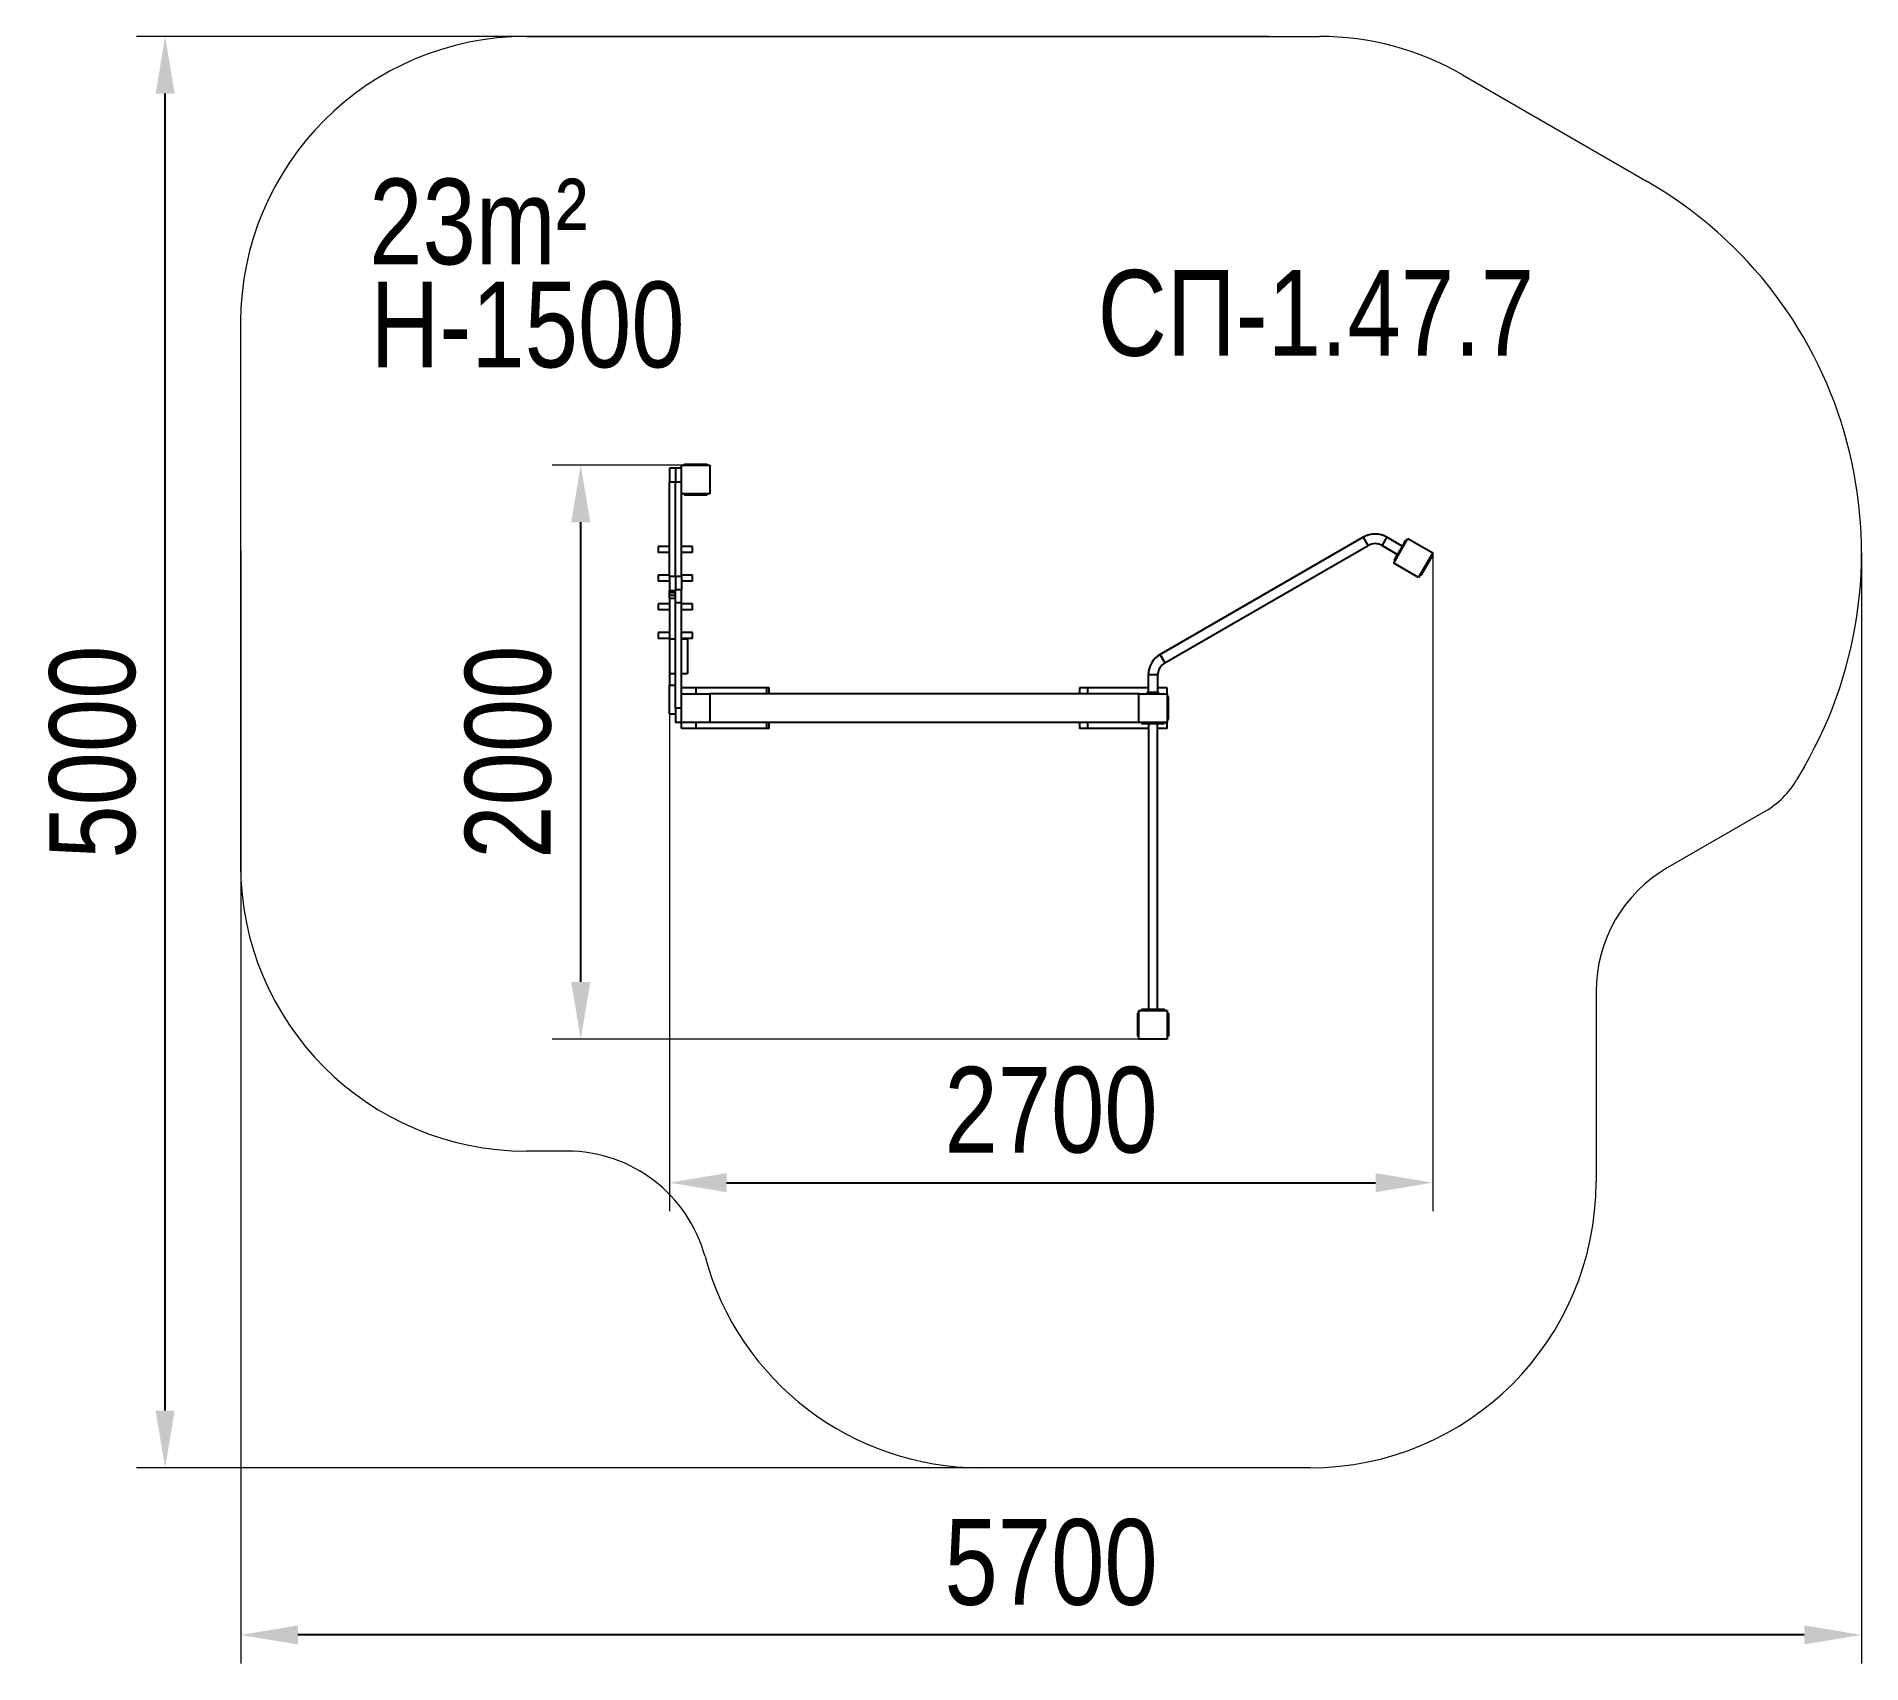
# Model space of a CAD drawing. Header units: millimetres. Extents: x -3076 to 3309, y -2896 to 2797.
import ezdxf

# ---------------------------------------------------------------- set-up
doc = ezdxf.new("R2010")
doc.units = ezdxf.units.MM
for name, color, linetype in [('DIKOM_АРТИКУЛ', 7, 'Continuous'), ('DIKOM_ЗОНА', 80, 'Continuous'), ('DIKOM_ОБЪЕКТ', 7, 'Continuous'), ('DIKOM_РАЗМЕР_ЗОНА', 7, 'Continuous'), ('DIKOM_РАЗМЕР_ОБЪЕКТА', 7, 'Continuous')]:
    doc.layers.add(name, color=color, linetype=linetype)
doc.styles.add('style1', font='arial.ttf', dxfattribs={"width": 0.8})
doc.dimstyles.new('1-50', dxfattribs={"dimtxt": 300, "dimasz": 200, "dimexe": 100, "dimexo": 0, "dimgap": 100, "dimtad": 1, "dimdec": 0, "dimtxsty": 'style1', "dimcen": 0, "dimclrd": 7, "dimclre": 7, "dimadec": 1, "dimazin": 2, "dimtfac": 1, "dimtdec": 0, "dimtmove": 0, "dimatfit": 3, "dimfxl": 0, "dimlwd": 25, "dimlwe": 18, "dimarcsym": 0})

# ---------------------------------------------------------------- blocks, each defined once
blk = doc.blocks.new('*D0')
at = {"layer": 'Defpoints', "color": 0, "transparency": 16777216}
for p in [(1809, 991.3), (-861.5, 548.1), (1809, -1213.1)]:
    blk.add_point(p, dxfattribs=at)
at = {"layer": 'DIKOM_РАЗМЕР_ОБЪЕКТА', "color": 7, "lineweight": 18, "transparency": 16777216}
for p, q in [((1809, 991.3), (1809, -1313.1)), ((-861.5, 548.1), (-861.5, -1313.1))]:
    blk.add_line(p, q, dxfattribs=at)
at = {"layer": 'DIKOM_РАЗМЕР_ОБЪЕКТА', "color": 7, "lineweight": 25, "transparency": 16777216}
blk.add_line((-661.5, -1213.1), (1609, -1213.1), dxfattribs=at)
at = {"layer": 'DIKOM_РАЗМЕР_ОБЪЕКТА', "color": 7, "transparency": 16777216}
for points in [[(-661.5, -1179.8), (-661.5, -1246.4), (-861.5, -1213.1)], [(1609, -1179.8), (1609, -1246.4), (1809, -1213.1)]]:
    blk.add_solid(points, dxfattribs=at)
at = {"layer": 'DIKOM_РАЗМЕР_ОБЪЕКТА', "color": 0, "transparency": 16777216, "insert": (473.7, -959.9), "char_height": 300, "attachment_point": 5, "style": 'style1'}
blk.add_mtext('2700', dxfattribs=at)
blk = doc.blocks.new('*D1')
at = {"layer": 'Defpoints', "color": 0, "transparency": 16777216}
for p in [(-1171.6, 1297.5), (-719.5, 1297.5), (830.5, -710.5)]:
    blk.add_point(p, dxfattribs=at)
at = {"layer": 'DIKOM_РАЗМЕР_ОБЪЕКТА', "color": 7, "lineweight": 18, "transparency": 16777216}
for p, q in [((-719.5, 1297.5), (-1271.6, 1297.5)), ((830.5, -710.5), (-1271.6, -710.5))]:
    blk.add_line(p, q, dxfattribs=at)
at = {"layer": 'DIKOM_РАЗМЕР_ОБЪЕКТА', "color": 7, "lineweight": 25, "transparency": 16777216}
blk.add_line((-1171.6, -510.5), (-1171.6, 1097.5), dxfattribs=at)
at = {"layer": 'DIKOM_РАЗМЕР_ОБЪЕКТА', "color": 7, "transparency": 16777216}
for points in [[(-1204.9, 1097.5), (-1138.2, 1097.5), (-1171.6, 1297.5)], [(-1204.9, -510.5), (-1138.2, -510.5), (-1171.6, -710.5)]]:
    blk.add_solid(points, dxfattribs=at)
at = {"layer": 'DIKOM_РАЗМЕР_ОБЪЕКТА', "color": 0, "transparency": 16777216, "insert": (-1424.7, 293.5), "char_height": 300, "attachment_point": 5, "rotation": 90, "style": 'style1'}
blk.add_mtext('2000', dxfattribs=at)
blk = doc.blocks.new('*D2')
at = {"layer": 'Defpoints', "color": 0, "transparency": 16777216}
for p in [(-2625.6, 2797.5), (1235.6, 2797.5), (1114.9, -2210.5)]:
    blk.add_point(p, dxfattribs=at)
at = {"layer": 'DIKOM_РАЗМЕР_ЗОНА', "color": 7, "lineweight": 18, "transparency": 16777216}
for p, q in [((1235.6, 2797.5), (-2725.6, 2797.5)), ((1114.9, -2210.5), (-2725.6, -2210.5))]:
    blk.add_line(p, q, dxfattribs=at)
at = {"layer": 'DIKOM_РАЗМЕР_ЗОНА', "color": 7, "lineweight": 25, "transparency": 16777216}
blk.add_line((-2625.6, -2010.5), (-2625.6, 2597.5), dxfattribs=at)
at = {"layer": 'DIKOM_РАЗМЕР_ЗОНА', "color": 7, "transparency": 16777216}
for points in [[(-2658.9, 2597.5), (-2592.2, 2597.5), (-2625.6, 2797.5)], [(-2658.9, -2010.5), (-2592.2, -2010.5), (-2625.6, -2210.5)]]:
    blk.add_solid(points, dxfattribs=at)
at = {"layer": 'DIKOM_РАЗМЕР_ЗОНА', "color": 0, "transparency": 16777216, "insert": (-2878.7, 293.5), "char_height": 300, "attachment_point": 5, "rotation": 90, "style": 'style1'}
blk.add_mtext('5000', dxfattribs=at)
blk = doc.blocks.new('*D3')
at = {"layer": 'Defpoints', "color": 0, "transparency": 16777216}
for p in [(-2361.3, 999.9), (3309, 991.3), (-2361.3, -2795.6)]:
    blk.add_point(p, dxfattribs=at)
at = {"layer": 'DIKOM_РАЗМЕР_ЗОНА', "color": 7, "lineweight": 18, "transparency": 16777216}
for p, q in [((-2361.3, 999.9), (-2361.3, -2895.6)), ((3309, 991.3), (3309, -2895.6))]:
    blk.add_line(p, q, dxfattribs=at)
at = {"layer": 'DIKOM_РАЗМЕР_ЗОНА', "color": 7, "lineweight": 25, "transparency": 16777216}
blk.add_line((3109, -2795.6), (-2161.3, -2795.6), dxfattribs=at)
at = {"layer": 'DIKOM_РАЗМЕР_ЗОНА', "color": 7, "transparency": 16777216}
for points in [[(-2161.3, -2762.3), (-2161.3, -2828.9), (-2361.3, -2795.6)], [(3109, -2762.3), (3109, -2828.9), (3309, -2795.6)]]:
    blk.add_solid(points, dxfattribs=at)
at = {"layer": 'DIKOM_РАЗМЕР_ЗОНА', "color": 0, "transparency": 16777216, "insert": (473.8, -2542.4), "char_height": 300, "attachment_point": 5, "style": 'style1'}
blk.add_mtext('5700', dxfattribs=at)

msp = doc.modelspace()

# ---------------------------------------------------------------- linework, layer by layer
at = {"layer": 'DIKOM_ЗОНА', "color": 3, "lineweight": 15}
for p, q in [((-1361.5, 2797.5), (1412.6, 2797.5)), ((1912.6, 2663.5), (2559, 2290.3)), ((-2361.5, 1797.5), (-2361.5, -102.5)), ((3108, 241.3), (3082.1, 196.4)), ((2630.5, -110.8), (2972.3, 86.5)), ((2380.5, -543.8), (2380.5, -1210.5)), ((-1219.5, -1102.5), (-1361.5, -1102.5)), ((1380.5, -2210.5), (228.4, -2210.5))]:
    msp.add_line(p, q, dxfattribs=at)
for centre, radius, start, end in [((-1361.5, 1797.5), 1000, 90, 180), ((1412.6, 1797.5), 1000, 59.99996, 90), ((1809, 991.3), 1500, 329.99998, 59.99996), ((2822.3, 346.4), 300, 300, 329.99998), ((-1361.5, -102.5), 1000, 180, 270), ((2880.5, -543.8), 500, 120, 180), ((-1219.5, -1602.5), 500, 15.14919, 90), ((1380.5, -1210.5), 1000, 270, 0), ((228.4, -1210.5), 1000, 195.14919, 270)]:
    msp.add_arc(centre, radius, start, end, dxfattribs=at)
at = {"layer": 'DIKOM_ОБЪЕКТ'}
for p, q in [((-840.5, 1287.5), (-861.5, 1287.5)), ((-861.5, 1287.5), (-861.5, 1237.5)), ((-840.5, 1287.5), (-840.5, 1237.5)), ((-819.5, 1287.5), (-840.5, 1287.5)), ((-819.5, 1297.5), (-719.5, 1297.5)), ((-819.5, 1197.5), (-819.5, 1297.5)), ((-809.5, 1297.5), (-809.5, 1301.5)), ((-809.5, 1301.5), (-729.5, 1301.5)), ((-729.5, 1297.5), (-729.5, 1301.5)), ((-719.5, 1297.5), (-719.5, 1197.5)), ((-840.5, 1237.5), (-861.5, 1237.5)), ((-861.5, 907.5), (-861.5, 1237.5)), ((-840.5, 907.5), (-840.5, 1237.5)), ((-819.5, 1237.5), (-840.5, 1237.5)), ((-819.5, 907.5), (-819.5, 1197.5)), ((-719.5, 1197.5), (-819.5, 1197.5)), ((-809.5, 1197.5), (-809.5, 1193.5)), ((-809.5, 1193.5), (-729.5, 1193.5)), ((-729.5, 1197.5), (-729.5, 1193.5)), ((1565.9, 1045.5), (855.1, 635.1)), ((1702.4, 1014.6), (1648.7, 1045.5)), ((1672.4, 954.7), (1722.4, 1041.3)), ((1713.9, 1034.6), (1703.9, 1017.3)), ((1717.4, 1032.6), (1713.9, 1034.6)), ((1722.4, 1041.3), (1809, 991.3)), ((-900.5, 1012.5), (-900.5, 991.5)), ((-861.5, 1012.5), (-900.5, 1012.5)), ((-861.5, 991.5), (-900.5, 991.5)), ((-780.5, 1012.5), (-819.5, 1012.5)), ((-780.5, 991.5), (-819.5, 991.5)), ((-780.5, 991.5), (-780.5, 1012.5)), ((871.9, 606), (1582.7, 1016.4)), ((1631.9, 1016.4), (1685.5, 985.4)), ((1683.9, 982.7), (1673.9, 965.4)), ((1677.4, 963.4), (1673.9, 965.4)), ((1687.4, 980.7), (1683.9, 982.7)), ((1707.4, 1015.3), (1703.9, 1017.3)), ((1809, 991.3), (1759, 904.7)), ((1807.5, 980.6), (1767.5, 911.4)), ((1804, 982.6), (1807.5, 980.6)), ((-900.5, 912.5), (-900.5, 891.5)), ((-861.5, 912.5), (-900.5, 912.5)), ((-840.5, 907.5), (-861.5, 907.5)), ((-861.5, 907.5), (-861.5, 857.5)), ((-840.5, 907.5), (-840.5, 861.7)), ((-819.5, 907.5), (-840.5, 907.5)), ((-780.5, 912.5), (-819.5, 912.5)), ((-819.5, 907.5), (-819.5, 861.7)), ((-780.5, 891.5), (-780.5, 912.5)), ((1759, 904.7), (1672.4, 954.7)), ((1764, 913.4), (1767.5, 911.4)), ((-861.5, 891.5), (-900.5, 891.5)), ((-861.5, 852.5), (-861.5, 857.5)), ((-840.5, 857.5), (-861.5, 857.5)), ((-861.5, 842.5), (-861.5, 852.5)), ((-861.5, 852.5), (-840.5, 852.5)), ((-861.5, 842.5), (-840.5, 842.5)), ((-861.5, 832.5), (-861.5, 842.5)), ((-861.5, 832.5), (-861.5, 688.7)), ((-861.5, 832.5), (-840.5, 832.5)), ((-819.5, 861.7), (-840.5, 861.7)), ((-840.5, 815.8), (-840.5, 861.7)), ((-780.5, 891.5), (-819.5, 891.5)), ((-819.5, 815.8), (-819.5, 861.7)), ((-900.5, 812.5), (-900.5, 791.5)), ((-861.5, 812.5), (-900.5, 812.5)), ((-861.5, 791.5), (-900.5, 791.5)), ((-819.5, 815.8), (-840.5, 815.8)), ((-840.5, 447.5), (-840.5, 815.8)), ((-819.5, 497.5), (-819.5, 815.8)), ((-780.5, 812.5), (-819.5, 812.5)), ((-780.5, 791.5), (-819.5, 791.5)), ((-780.5, 791.5), (-780.5, 812.5)), ((-900.5, 712.5), (-900.5, 691.5)), ((-861.5, 712.5), (-900.5, 712.5)), ((-780.5, 712.5), (-819.5, 712.5)), ((-780.5, 691.5), (-780.5, 712.5)), ((-861.5, 691.5), (-900.5, 691.5)), ((-840.5, 688.7), (-861.5, 688.7)), ((-861.5, 688.7), (-861.5, 568.7)), ((-780.5, 691.5), (-819.5, 691.5)), ((-798.5, 688.7), (-819.5, 688.7)), ((-798.5, 688.7), (-798.5, 614.5)), ((-798.5, 614.5), (-798.5, 568.7)), ((-861.5, 568.7), (-840.5, 568.7)), ((-861.5, 568.7), (-861.5, 527.5)), ((-861.5, 527.5), (-840.5, 527.5)), ((-861.5, 427.5), (-861.5, 527.5)), ((-819.5, 568.7), (-798.5, 568.7)), ((-768.3, 518.5), (-819.5, 518.5)), ((-768.3, 497.5), (-768.3, 518.5)), ((-520.7, 518.5), (-768.3, 518.5)), ((-520.7, 497.5), (-520.7, 518.5)), ((-511.9, 518.5), (-520.7, 518.5)), ((-511.9, 497.5), (-511.9, 518.5)), ((572.9, 518.5), (572.9, 497.5)), ((602.9, 518.5), (572.9, 518.5)), ((602.9, 497.5), (602.9, 518.5)), ((813.6, 518.5), (602.9, 518.5)), ((813.6, 563.4), (813.6, 501.5)), ((847.3, 563.4), (813.6, 563.4)), ((847.3, 501.5), (847.3, 563.4)), ((880.5, 518.5), (847.3, 518.5)), ((880.5, 497.5), (880.5, 518.5)), ((-819.5, 447.5), (-840.5, 447.5)), ((-840.5, 447.5), (-840.5, 397.5)), ((-819.5, 397.5), (-819.5, 497.5)), ((-819.5, 497.5), (-719.5, 497.5)), ((-569.5, 497.5), (-719.5, 497.5)), ((-719.5, 497.5), (-719.5, 397.5)), ((780.5, 497.5), (-569.5, 497.5)), ((780.5, 497.5), (602.9, 497.5)), ((780.5, 397.5), (780.5, 497.5)), ((780.5, 497.5), (880.5, 497.5)), ((810.5, 497.5), (810.5, 501.5)), ((850.5, 501.5), (810.5, 501.5)), ((850.5, 497.5), (850.5, 501.5)), ((880.5, 497.5), (880.5, 397.5)), ((880.5, 487.5), (884.5, 487.5)), ((884.5, 407.5), (884.5, 487.5)), ((-861.5, 427.5), (-840.5, 427.5)), ((-819.5, 397.5), (-840.5, 397.5)), ((-819.5, 376.5), (-819.5, 397.5)), ((-719.5, 397.5), (-819.5, 397.5)), ((-768.3, 376.5), (-768.3, 397.5)), ((-569.5, 397.5), (-719.5, 397.5)), ((780.5, 397.5), (-569.5, 397.5)), ((-520.7, 376.5), (-520.7, 397.5)), ((-511.9, 376.5), (-511.9, 397.5)), ((572.9, 397.5), (572.9, 376.5)), ((602.9, 376.5), (602.9, 397.5)), ((780.5, 397.5), (602.9, 397.5)), ((880.5, 397.5), (780.5, 397.5)), ((790.5, 397.5), (790.5, 393.5)), ((790.5, 393.5), (800.5, 393.5)), ((800.5, 397.5), (800.5, 393.5)), ((800.5, 393.5), (860.5, 393.5)), ((814.5, 393.5), (814.5, -606.5)), ((846.5, -606.5), (846.5, 393.5)), ((860.5, 397.5), (860.5, 393.5)), ((860.5, 393.5), (870.5, 393.5)), ((870.5, 397.5), (870.5, 393.5)), ((880.5, 407.5), (884.5, 407.5)), ((880.5, 376.5), (880.5, 397.5)), ((-768.3, 376.5), (-819.5, 376.5)), ((-520.7, 376.5), (-768.3, 376.5)), ((-511.9, 376.5), (-520.7, 376.5)), ((602.9, 376.5), (572.9, 376.5)), ((814.5, 376.5), (602.9, 376.5)), ((880.5, 376.5), (846.5, 376.5)), ((780.5, -620.5), (776.5, -620.5)), ((776.5, -620.5), (776.5, -700.5)), ((780.5, -610.5), (880.5, -610.5)), ((780.5, -710.5), (780.5, -610.5)), ((790.5, -606.5), (790.5, -610.5)), ((790.5, -606.5), (800.5, -606.5)), ((800.5, -606.5), (800.5, -610.5)), ((800.5, -606.5), (860.5, -606.5)), ((860.5, -606.5), (860.5, -610.5)), ((860.5, -606.5), (870.5, -606.5)), ((870.5, -606.5), (870.5, -610.5)), ((880.5, -610.5), (880.5, -710.5)), ((880.5, -620.5), (884.5, -620.5)), ((884.5, -620.5), (884.5, -700.5)), ((780.5, -700.5), (776.5, -700.5)), ((880.5, -700.5), (884.5, -700.5)), ((880.5, -710.5), (780.5, -710.5))]:
    msp.add_line(p, q, dxfattribs=at)
at = {"layer": 'DIKOM_ОБЪЕКТ', "flags": 128}
for points in [[(1582.7, 1016.4), (1582.7, 1016.4), (1582.5, 1016.7), (1582.2, 1017.3), (1581.7, 1018.2), (1581, 1019.4), (1580.2, 1020.8), (1579.2, 1022.5), (1578.2, 1024.3), (1577, 1026.2), (1575.9, 1028.3), (1574.6, 1030.4), (1573.4, 1032.5), (1572.2, 1034.6), (1571, 1036.7), (1569.9, 1038.5), (1568.9, 1040.3), (1568.1, 1041.8), (1567.3, 1043.1), (1566.7, 1044.2), (1566.3, 1044.9), (1566, 1045.4), (1565.9, 1045.5), (1565.9, 1045.5)], [(1565.9, 1045.5), (1565.9, 1045.5), (1566.1, 1045.2), (1566.5, 1044.6), (1567, 1043.7), (1567.7, 1042.5), (1568.5, 1041.1), (1569.4, 1039.4), (1570.5, 1037.6), (1571.6, 1035.7), (1572.8, 1033.6), (1574, 1031.5), (1575.2, 1029.4), (1576.5, 1027.3), (1577.6, 1025.2), (1578.7, 1023.3), (1579.7, 1021.6), (1580.6, 1020.1), (1581.4, 1018.8), (1582, 1017.7), (1582.4, 1017), (1582.7, 1016.5), (1582.7, 1016.4), (1582.7, 1016.4)], [(1631.9, 1016.4), (1631.9, 1016.4), (1632.1, 1016.7), (1632.5, 1017.3), (1633, 1018.2), (1633.7, 1019.4), (1634.5, 1020.8), (1635.4, 1022.5), (1636.5, 1024.3), (1637.6, 1026.2), (1638.8, 1028.3), (1640, 1030.4), (1641.2, 1032.5), (1642.5, 1034.6), (1643.6, 1036.7), (1644.7, 1038.5), (1645.7, 1040.3), (1646.6, 1041.8), (1647.4, 1043.1), (1648, 1044.2), (1648.4, 1044.9), (1648.7, 1045.4), (1648.7, 1045.5), (1648.7, 1045.5)], [(1648.7, 1045.5), (1648.7, 1045.5), (1648.5, 1045.2), (1648.2, 1044.6), (1647.7, 1043.7), (1647, 1042.5), (1646.2, 1041.1), (1645.2, 1039.4), (1644.2, 1037.6), (1643, 1035.7), (1641.9, 1033.6), (1640.6, 1031.5), (1639.4, 1029.4), (1638.2, 1027.3), (1637, 1025.2), (1635.9, 1023.3), (1634.9, 1021.6), (1634.1, 1020.1), (1633.3, 1018.8), (1632.7, 1017.7), (1632.3, 1017), (1632, 1016.5), (1631.9, 1016.4), (1631.9, 1016.4)], [(1703.9, 1017.3), (1703.8, 1017.2), (1703.6, 1016.7), (1703.1, 1015.9), (1702.5, 1014.8), (1701.7, 1013.4), (1700.8, 1011.8), (1699.7, 1010), (1698.5, 1008), (1697.3, 1005.8), (1696, 1003.5), (1694.6, 1001.2), (1693.2, 998.8), (1691.9, 996.5), (1690.6, 994.2), (1689.3, 992), (1688.2, 990), (1687.1, 988.2), (1686.2, 986.6), (1685.4, 985.2), (1684.8, 984.1), (1684.3, 983.3), (1684, 982.8), (1683.9, 982.7)], [(871.9, 606), (871.9, 606), (871.7, 606.3), (871.4, 606.9), (870.8, 607.8), (870.2, 609), (869.3, 610.4), (868.4, 612.1), (867.4, 613.9), (866.2, 615.8), (865, 617.9), (863.8, 620), (862.6, 622.1), (861.4, 624.2), (860.2, 626.3), (859.1, 628.2), (858.1, 629.9), (857.2, 631.4), (856.5, 632.7), (855.9, 633.8), (855.4, 634.5), (855.2, 635), (855.1, 635.1), (855.1, 635.1)], [(855.1, 635.1), (855.1, 635.1), (855.3, 634.8), (855.6, 634.2), (856.2, 633.3), (856.8, 632.1), (857.7, 630.7), (858.6, 629), (859.6, 627.2), (860.8, 625.3), (862, 623.2), (863.2, 621.1), (864.4, 619), (865.6, 616.9), (866.8, 614.8), (867.9, 613), (868.9, 611.2), (869.8, 609.7), (870.5, 608.4), (871.1, 607.3), (871.6, 606.6), (871.8, 606.1), (871.9, 606)]]:
    msp.add_lwpolyline(points, dxfattribs=at)
at = {"layer": 'DIKOM_ОБЪЕКТ'}
for centre, radius, start, end in [((1607.3, 973.8), 82.8, 60, 120), ((1607.3, 973.8), 49.1, 60, 120), ((896.5, 563.4), 82.8, 120, 180), ((896.5, 563.4), 49.1, 120, 180)]:
    msp.add_arc(centre, radius, start, end, dxfattribs=at)

# ---------------------------------------------------------------- texts
at = {"layer": 'DIKOM_АРТИКУЛ', "color": 7, "linetype": 'Continuous', "lineweight": 15, "insert": (636.7, 1980.3), "char_height": 300, "width": 1667.537, "attachment_point": 1, "style": 'style1'}
msp.add_mtext('{\\fArial|b0|i0|c204|p34;СП}-1.47.7', dxfattribs=at)
at = {"layer": 'DIKOM_РАЗМЕР_ОБЪЕКТА', "char_height": 300, "width": 5885.531, "attachment_point": 1, "style": 'style1'}
for s, insert in [('{\\fArial|b0|i0|c204|p34;23}m²', (-1911.6, 2300.2)), ('H-1500', (-1907.8, 1939.8))]:
    msp.add_mtext(s, dxfattribs=dict(at, insert=insert))

# ---------------------------------------------------------------- dimensions: what is measured, and where the dimension line sits
at = {"layer": 'DIKOM_РАЗМЕР_ЗОНА'}
for base, p1, p2, angle, text, picture, middle in [((-2625.6, 2797.5), (1114.9, -2210.5), (1235.6, 2797.5), 90, '5000', '*D2', (-2625.6, 293.5)), ((-2361.3, -2795.6), (3309, 991.3), (-2361.3, 999.9), 180, '5700', '*D3', (473.8, -2795.6))]:
    dim = msp.add_linear_dim(base=base, p1=p1, p2=p2, angle=angle, text=text, dimstyle='1-50', dxfattribs=at)
    dim.commit()
    dim.dimension.update_dxf_attribs({"geometry": picture, "text_midpoint": middle, "dimtype": 160})
at = {"layer": 'DIKOM_РАЗМЕР_ОБЪЕКТА'}
for base, p1, p2, angle, text, picture, middle in [((-1171.6, 1297.5), (830.5, -710.5), (-719.5, 1297.5), 90, '2000', '*D1', (-1171.6, 293.5)), ((1809, -1213.1), (-861.5, 548.1), (1809, 991.3), 180, '2700', '*D0', (473.7, -1213.1))]:
    dim = msp.add_linear_dim(base=base, p1=p1, p2=p2, angle=angle, text=text, dimstyle='1-50', dxfattribs=at)
    dim.commit()
    dim.dimension.update_dxf_attribs({"geometry": picture, "text_midpoint": middle, "dimtype": 160})

doc.saveas('drawing.dxf')
